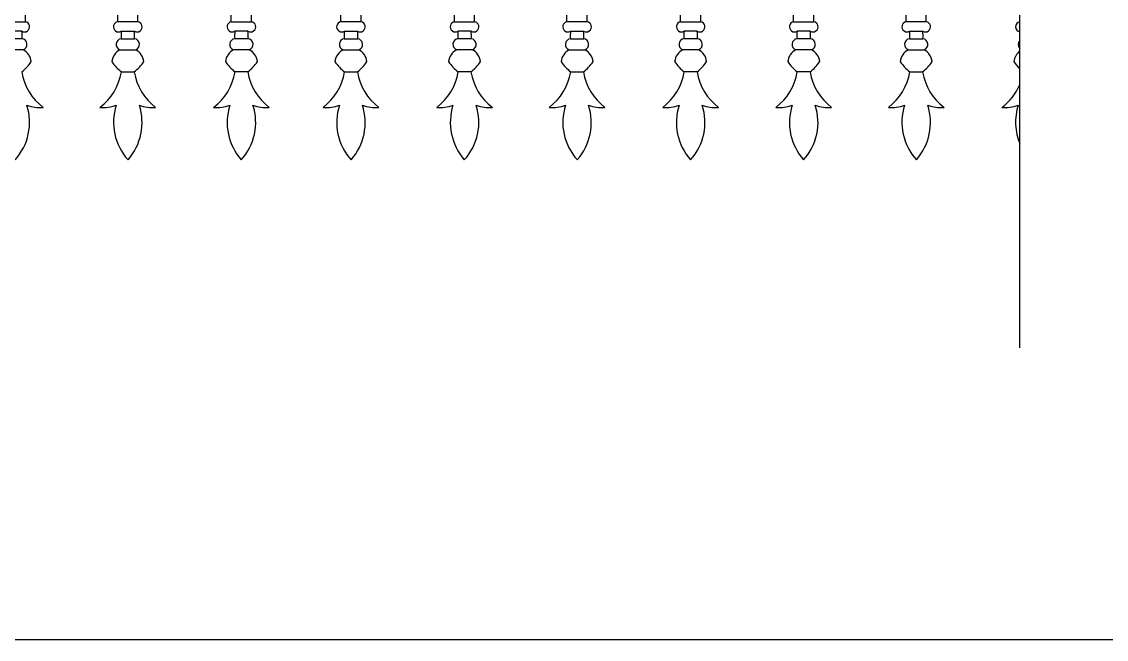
# Model space of a CAD drawing. Extents: x 12262 to 40734, y 30451 to 49613.
# Drawn here: x 25067 to 26276, y 45726 to 46414 of the extents above; entities that cross this region are included whole.
import ezdxf

# ---------------------------------------------------------------- set-up
doc = ezdxf.new("R2010")
doc.units = 0
doc.header["$LTSCALE"] = 0.85
doc.header["$MEASUREMENT"] = 0
doc.layers.get('0').update_dxf_attribs({"linetype": 'CONTINUOUS'})
doc.layers.add('www.cad-blocks.net', color=7, linetype='CONTINUOUS')

# ---------------------------------------------------------------- blocks, each defined once
blk = doc.blocks.new('A$C42C5099B')
for p, q in [((1090.26, 0), (1090.26, 826.12)), ((535.85, 181.72), (535.85, 388.86)), ((587.33, 181.72), (587.33, 388.86)), ((598.58, 181.72), (598.58, 388.86)), ((650.67, 181.72), (650.67, 388.86)), ((661.92, 181.72), (661.92, 388.86)), ((711.75, 181.72), (711.75, 388.86)), ((723, 181.72), (723, 388.86)), ((775.09, 181.72), (775.09, 388.86)), ((786.34, 181.72), (786.34, 388.86)), ((837.82, 181.72), (837.82, 388.86)), ((849.07, 181.72), (849.07, 388.86)), ((901.16, 181.72), (901.16, 388.86)), ((912.41, 181.72), (912.41, 388.86)), ((964.19, 181.72), (964.19, 388.86)), ((975.44, 181.72), (975.44, 388.86)), ((1026.92, 181.72), (1026.92, 388.86)), ((1038.17, 181.72), (1038.17, 388.86)), ((1090.26, 181.72), (1090.26, 388.86)), ((524.6, 181.72), (535.85, 181.72)), ((598.58, 181.72), (587.33, 181.72)), ((650.67, 181.72), (661.92, 181.72)), ((723, 181.72), (711.75, 181.72)), ((775.09, 181.72), (786.34, 181.72)), ((849.07, 181.72), (837.82, 181.72)), ((901.16, 181.72), (912.41, 181.72)), ((964.19, 181.72), (975.44, 181.72)), ((1038.17, 181.72), (1026.92, 181.72)), ((533.88, 176.4), (526.57, 176.4)), ((589.3, 176.4), (596.61, 176.4)), ((659.95, 176.4), (652.63, 176.4)), ((713.72, 176.4), (721.04, 176.4)), ((784.38, 176.4), (777.06, 176.4)), ((839.79, 176.4), (847.1, 176.4)), ((910.44, 176.4), (903.12, 176.4)), ((973.48, 176.4), (966.16, 176.4)), ((1028.89, 176.4), (1036.21, 176.4)), ((533.97, 172.25), (526.48, 172.25)), ((589.21, 172.25), (596.7, 172.25)), ((660.04, 172.25), (652.54, 172.25)), ((713.63, 172.25), (721.13, 172.25)), ((784.47, 172.25), (776.97, 172.25)), ((839.7, 172.25), (847.19, 172.25)), ((910.53, 172.25), (903.04, 172.25)), ((973.57, 172.25), (966.07, 172.25)), ((1028.8, 172.25), (1036.3, 172.25)), ((534.61, 166.07), (525.84, 166.07)), ((588.57, 166.07), (597.34, 166.07)), ((660.68, 166.07), (651.9, 166.07)), ((712.99, 166.07), (721.77, 166.07)), ((785.11, 166.07), (776.33, 166.07)), ((839.06, 166.07), (847.83, 166.07)), ((911.17, 166.07), (902.4, 166.07)), ((974.21, 166.07), (965.43, 166.07)), ((1028.16, 166.07), (1036.94, 166.07)), ((589.39, 153.71), (596.52, 153.71)), ((659.86, 153.71), (652.73, 153.71)), ((713.81, 153.71), (720.94, 153.71)), ((784.28, 153.71), (777.15, 153.71)), ((839.88, 153.71), (847.01, 153.71)), ((910.35, 153.71), (903.22, 153.71)), ((973.38, 153.71), (966.25, 153.71)), ((1028.98, 153.71), (1036.11, 153.71))]:
    blk.add_line(p, q)
for centre, radius, start, end in [((535.32, 178.89), 2.88, 239.97972, 79.46423), ((587.86, 178.89), 2.88, 100.53577, 300.02028), ((598.05, 178.89), 2.88, 239.97972, 79.46423), ((651.19, 178.89), 2.88, 100.53577, 300.02028), ((661.39, 178.89), 2.88, 239.97972, 79.46423), ((712.28, 178.89), 2.88, 100.53577, 300.02028), ((722.48, 178.89), 2.88, 239.97972, 79.46423), ((775.62, 178.89), 2.88, 100.53577, 300.02028), ((785.82, 178.89), 2.88, 239.97972, 79.46423), ((838.35, 178.89), 2.88, 100.53577, 300.02028), ((848.54, 178.89), 2.88, 239.97972, 79.46423), ((901.69, 178.89), 2.88, 100.53577, 300.02028), ((911.88, 178.89), 2.88, 239.97972, 79.46423), ((964.72, 178.89), 2.88, 100.53577, 300.02028), ((974.92, 178.89), 2.88, 239.97972, 79.46423), ((1027.45, 178.89), 2.88, 100.53577, 300.02028), ((1037.65, 178.89), 2.88, 239.97972, 79.46423), ((1090.79, 178.89), 2.88, 100.53577, 259.46423), ((508.71, 173.78), 25.31, 356.5302, 5.9429), ((614.47, 173.78), 25.31, 174.0571, 183.4698), ((571.44, 173.78), 25.31, 356.5302, 5.9429), ((677.81, 173.78), 25.31, 174.0571, 183.4698), ((634.78, 173.78), 25.31, 356.5302, 5.9429), ((738.89, 173.78), 25.31, 174.0571, 183.4698), ((695.86, 173.78), 25.31, 356.5302, 5.9429), ((802.23, 173.78), 25.31, 174.0571, 183.4698), ((759.2, 173.78), 25.31, 356.5302, 5.9429), ((864.96, 173.78), 25.31, 174.0571, 183.4698), ((821.93, 173.78), 25.31, 356.5302, 5.9429), ((928.3, 173.78), 25.31, 174.0571, 183.4698), ((885.27, 173.78), 25.31, 356.5302, 5.9429), ((991.33, 173.78), 25.31, 174.0571, 183.4698), ((948.3, 173.78), 25.31, 356.5302, 5.9429), ((1054.06, 173.78), 25.31, 174.0571, 183.4698), ((1011.03, 173.78), 25.31, 356.5302, 5.9429), ((533.5, 169.07), 3.21, 290.36505, 81.46027), ((589.68, 169.07), 3.21, 98.53973, 249.63495), ((596.23, 169.07), 3.21, 290.36505, 81.46027), ((653.02, 169.07), 3.21, 98.53973, 249.63495), ((659.57, 169.07), 3.21, 290.36505, 81.46027), ((714.11, 169.07), 3.21, 98.53973, 249.63495), ((720.65, 169.07), 3.21, 290.36505, 81.46027), ((777.44, 169.07), 3.21, 98.53973, 249.63495), ((783.99, 169.07), 3.21, 290.36505, 81.46027), ((840.17, 169.07), 3.21, 98.53973, 249.63495), ((846.72, 169.07), 3.21, 290.36505, 81.46027), ((903.51, 169.07), 3.21, 98.53973, 249.63495), ((910.06, 169.07), 3.21, 290.36505, 81.46027), ((966.55, 169.07), 3.21, 98.53973, 249.63495), ((973.09, 169.07), 3.21, 290.36505, 81.46027), ((1029.27, 169.07), 3.21, 98.53973, 249.63495), ((1035.82, 169.07), 3.21, 290.36505, 81.46027), ((1092.61, 169.07), 3.21, 137.18179, 222.81821), ((530.58, 158.44), 8.63, 6.92213, 62.12733), ((592.6, 158.44), 8.63, 117.87267, 173.07787), ((593.31, 158.44), 8.63, 6.92213, 62.12733), ((655.94, 158.44), 8.63, 117.87267, 173.07787), ((656.65, 158.44), 8.63, 6.92213, 62.12733), ((717.02, 158.44), 8.63, 117.87267, 173.07787), ((717.73, 158.44), 8.63, 6.92213, 62.12733), ((780.36, 158.44), 8.63, 117.87267, 173.07787), ((781.07, 158.44), 8.63, 6.92213, 62.12733), ((843.09, 158.44), 8.63, 117.87267, 173.07787), ((843.8, 158.44), 8.63, 6.92213, 62.12733), ((906.43, 158.44), 8.63, 117.87267, 173.07787), ((907.14, 158.44), 8.63, 6.92213, 62.12733), ((969.46, 158.44), 8.63, 117.87267, 173.07787), ((970.17, 158.44), 8.63, 6.92213, 62.12733), ((1032.19, 158.44), 8.63, 117.87267, 173.07787), ((1032.9, 158.44), 8.63, 6.92213, 62.12733), ((1095.53, 158.44), 8.63, 127.64337, 173.07787), ((516.29, 175.34), 27.82, 308.97251, 325.23482), ((606.89, 175.34), 27.82, 214.76518, 231.02749), ((579.02, 175.34), 27.82, 308.97251, 325.23482), ((670.23, 175.34), 27.82, 214.76518, 231.02749), ((642.36, 175.34), 27.82, 308.97251, 325.23482), ((731.31, 175.34), 27.82, 214.76518, 231.02749), ((703.44, 175.34), 27.82, 308.97251, 325.23482), ((794.65, 175.34), 27.82, 214.76518, 231.02749), ((766.78, 175.34), 27.82, 308.97251, 325.23482), ((857.38, 175.34), 27.82, 214.76518, 231.02749), ((829.51, 175.34), 27.82, 308.97251, 325.23482), ((920.72, 175.34), 27.82, 214.76518, 231.02749), ((892.85, 175.34), 27.82, 308.97251, 325.23482), ((983.75, 175.34), 27.82, 214.76518, 231.02749), ((955.88, 175.34), 27.82, 308.97251, 325.23482), ((1046.48, 175.34), 27.82, 214.76518, 231.02749), ((1018.61, 175.34), 27.82, 308.97251, 325.23482), ((1109.82, 175.34), 27.82, 214.76518, 225.33143), ((564.77, 158.95), 31.42, 189.58705, 232.72188), ((558.41, 158.95), 31.42, 307.27812, 350.41295), ((627.5, 158.95), 31.42, 189.58705, 232.72188), ((621.75, 158.95), 31.42, 307.27812, 350.41295), ((690.84, 158.95), 31.42, 189.58705, 232.72188), ((682.83, 158.95), 31.42, 307.27812, 350.41295), ((751.93, 158.95), 31.42, 189.58705, 232.72188), ((746.17, 158.95), 31.42, 307.27812, 350.41295), ((815.26, 158.95), 31.42, 189.58705, 232.72188), ((808.9, 158.95), 31.42, 307.27812, 350.41295), ((877.99, 158.95), 31.42, 189.58705, 232.72188), ((872.24, 158.95), 31.42, 307.27812, 350.41295), ((941.33, 158.95), 31.42, 189.58705, 232.72188), ((935.27, 158.95), 31.42, 307.27812, 350.41295), ((1004.37, 158.95), 31.42, 189.58705, 232.72188), ((998, 158.95), 31.42, 307.27812, 350.41295), ((1067.09, 158.95), 31.42, 189.58705, 232.72188), ((1061.34, 158.95), 31.42, 307.27812, 336.99287), ((507.22, 125.6), 30.97, 317.5463, 18.01036), ((543.68, 152.7), 18.87, 248.21141, 276.26756), ((579.5, 152.7), 18.87, 263.73244, 291.78859), ((615.96, 125.6), 30.97, 161.98964, 222.4537), ((569.06, 125.56), 31.83, 319.05934, 17.59374), ((606.41, 152.7), 18.87, 248.21141, 276.26756), ((642.84, 152.7), 18.87, 263.73244, 291.78859), ((680.18, 125.56), 31.83, 162.40626, 220.94066), ((633.29, 125.6), 30.97, 317.5463, 18.01036), ((669.75, 152.7), 18.87, 248.21141, 276.26756), ((703.92, 152.7), 18.87, 263.73244, 291.78859), ((740.38, 125.6), 30.97, 161.98964, 222.4537), ((693.49, 125.56), 31.83, 319.05934, 17.59374), ((730.83, 152.7), 18.87, 248.21141, 276.26756), ((767.26, 152.7), 18.87, 263.73244, 291.78859), ((804.61, 125.56), 31.83, 162.40626, 220.94066), ((757.72, 125.6), 30.97, 317.5463, 18.01036), ((794.17, 152.7), 18.87, 248.21141, 276.26756), ((829.99, 152.7), 18.87, 263.73244, 291.78859), ((866.45, 125.6), 30.97, 161.98964, 222.4537), ((819.55, 125.56), 31.83, 319.05934, 17.59374), ((856.9, 152.7), 18.87, 248.21141, 276.26756), ((893.33, 152.7), 18.87, 263.73244, 291.78859), ((930.68, 125.56), 31.83, 162.40626, 220.94066), ((883.78, 125.6), 30.97, 317.5463, 18.01036), ((920.24, 152.7), 18.87, 248.21141, 276.26756), ((956.36, 152.7), 18.87, 263.73244, 291.78859), ((993.71, 125.56), 31.83, 162.40626, 220.94066), ((946.82, 125.6), 30.97, 317.5463, 18.01036), ((983.27, 152.7), 18.87, 248.21141, 276.26756), ((1019.09, 152.7), 18.87, 263.73244, 291.78859), ((1055.55, 125.6), 30.97, 161.98964, 222.4537), ((1008.66, 125.56), 31.83, 319.05934, 17.59374), ((1046, 152.7), 18.87, 248.21141, 276.26756), ((1082.43, 152.7), 18.87, 263.73244, 291.78859), ((1119.78, 125.56), 31.83, 162.40626, 201.97786)]:
    blk.add_arc(centre, radius, start, end)
blk = doc.blocks.new('FORMAT')
at = {"layer": 'www.cad-blocks.net', "color": 155, "true_color": 0x546d8e}
blk.add_line((14872.5, 45725.7), (35345.5, 45725.7), dxfattribs=at)

msp = doc.modelspace()

# ---------------------------------------------------------------- block references
msp.add_blockref('FORMAT', (0, 0))
at = {"xscale": 2, "yscale": 2, "zscale": 2}
msp.add_blockref('A$C42C5099B', (23999, 46050.9), dxfattribs=at)

doc.saveas('drawing.dxf')
